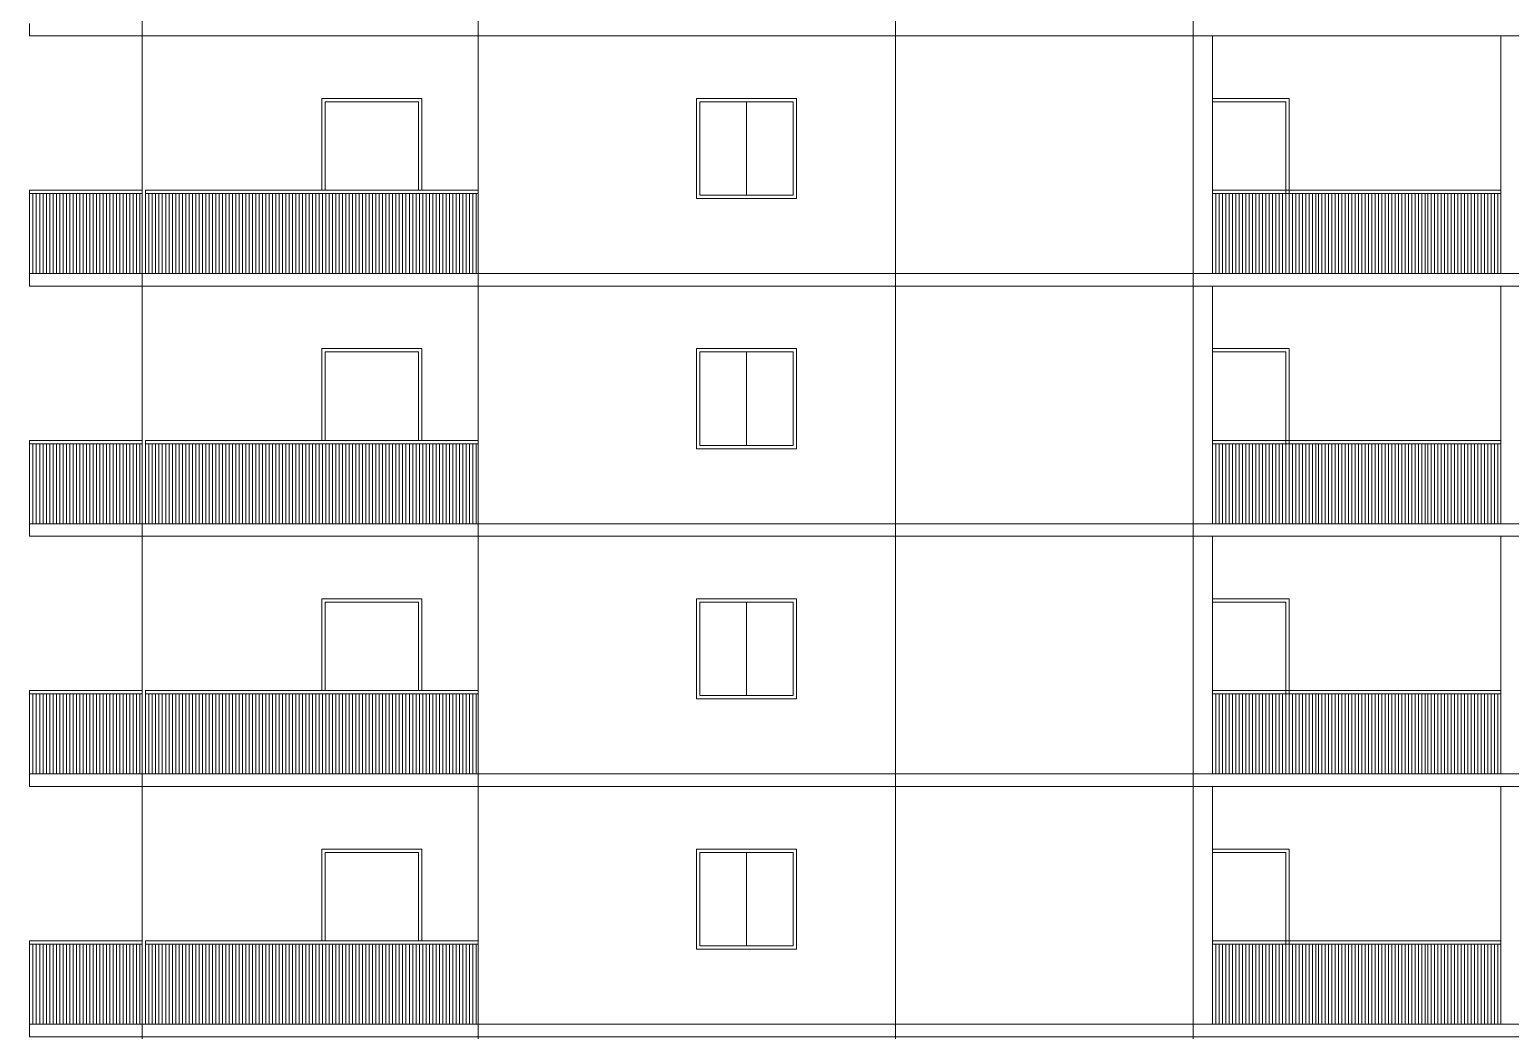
# Model space of a CAD drawing. Header units: inches. Extents: x 1090 to 1325, y 2 to 154.
# Drawn here: x 1099.85 to 1117.6, y 37.9 to 49.9 of the extents above; entities that cross this region are included whole.
import ezdxf

# ---------------------------------------------------------------- set-up
doc = ezdxf.new("R2010")
doc.units = ezdxf.units.IN
doc.header["$MEASUREMENT"] = 0
doc.layers.add('elev 1', color=252, linetype='Continuous', lineweight=9)

msp = doc.modelspace()

# ---------------------------------------------------------------- linework, layer by layer
at = {"layer": 'elev 1'}
for p, q in [((1101.203, 22.971), (1101.203, 62.971)), ((1105.228, 62.971), (1105.228, 22.821)), ((1110.228, 22.971), (1110.228, 62.971)), ((1113.798, 22.971), (1113.798, 62.971)), ((1113.798, 49.821), (1113.798, 46.971)), ((1114.028, 49.821), (1114.028, 46.971)), ((1117.483, 49.821), (1117.483, 46.971)), ((1108.443, 49.031), (1108.443, 47.911)), ((1099.853, 46.971), (1099.853, 47.971)), ((1099.853, 47.971), (1101.203, 47.971)), ((1099.853, 47.931), (1101.203, 47.931)), ((1099.893, 46.971), (1099.893, 47.931)), ((1099.933, 46.971), (1099.933, 47.931)), ((1099.973, 46.971), (1099.973, 47.931)), ((1100.013, 46.971), (1100.013, 47.931)), ((1100.053, 46.971), (1100.053, 47.931)), ((1100.093, 46.971), (1100.093, 47.931)), ((1100.133, 46.971), (1100.133, 47.931)), ((1100.173, 46.971), (1100.173, 47.931)), ((1100.213, 46.971), (1100.213, 47.931)), ((1100.253, 46.971), (1100.253, 47.931)), ((1100.293, 46.971), (1100.293, 47.931)), ((1100.333, 46.971), (1100.333, 47.931)), ((1100.373, 46.971), (1100.373, 47.931)), ((1100.413, 46.971), (1100.413, 47.931)), ((1100.453, 46.971), (1100.453, 47.931)), ((1100.493, 46.971), (1100.493, 47.931)), ((1100.533, 46.971), (1100.533, 47.931)), ((1100.573, 46.971), (1100.573, 47.931)), ((1100.613, 46.971), (1100.613, 47.931)), ((1100.653, 46.971), (1100.653, 47.931)), ((1100.693, 46.971), (1100.693, 47.931)), ((1100.733, 46.971), (1100.733, 47.931)), ((1100.773, 46.971), (1100.773, 47.931)), ((1100.813, 46.971), (1100.813, 47.931)), ((1100.853, 46.971), (1100.853, 47.931)), ((1100.893, 46.971), (1100.893, 47.931)), ((1100.933, 46.971), (1100.933, 47.931)), ((1100.973, 46.971), (1100.973, 47.931)), ((1101.013, 46.971), (1101.013, 47.931)), ((1101.053, 46.971), (1101.053, 47.931)), ((1101.093, 46.971), (1101.093, 47.931)), ((1101.133, 46.971), (1101.133, 47.931)), ((1101.173, 46.971), (1101.173, 47.931)), ((1101.243, 47.971), (1105.228, 47.971)), ((1101.243, 46.971), (1101.243, 47.971)), ((1101.243, 47.931), (1105.228, 47.931)), ((1101.283, 46.971), (1101.283, 47.931)), ((1101.323, 46.971), (1101.323, 47.931)), ((1101.363, 46.971), (1101.363, 47.931)), ((1101.403, 46.971), (1101.403, 47.931)), ((1101.443, 46.971), (1101.443, 47.931)), ((1101.483, 46.971), (1101.483, 47.931)), ((1101.523, 46.971), (1101.523, 47.931)), ((1101.563, 46.971), (1101.563, 47.931)), ((1101.603, 46.971), (1101.603, 47.931)), ((1101.643, 46.971), (1101.643, 47.931)), ((1101.683, 46.971), (1101.683, 47.931)), ((1101.723, 46.971), (1101.723, 47.931)), ((1101.763, 46.971), (1101.763, 47.931)), ((1101.803, 46.971), (1101.803, 47.931)), ((1101.843, 46.971), (1101.843, 47.931)), ((1101.883, 46.971), (1101.883, 47.931)), ((1101.923, 46.971), (1101.923, 47.931)), ((1101.963, 46.971), (1101.963, 47.931)), ((1102.003, 46.971), (1102.003, 47.931)), ((1102.043, 46.971), (1102.043, 47.931)), ((1102.083, 46.971), (1102.083, 47.931)), ((1102.123, 46.971), (1102.123, 47.931)), ((1102.163, 46.971), (1102.163, 47.931)), ((1102.203, 46.971), (1102.203, 47.931)), ((1102.243, 46.971), (1102.243, 47.931)), ((1102.283, 46.971), (1102.283, 47.931)), ((1102.323, 46.971), (1102.323, 47.931)), ((1102.363, 46.971), (1102.363, 47.931)), ((1102.403, 46.971), (1102.403, 47.931)), ((1102.443, 46.971), (1102.443, 47.931)), ((1102.483, 46.971), (1102.483, 47.931)), ((1102.523, 46.971), (1102.523, 47.931)), ((1102.563, 46.971), (1102.563, 47.931)), ((1102.603, 46.971), (1102.603, 47.931)), ((1102.643, 46.971), (1102.643, 47.931)), ((1102.683, 46.971), (1102.683, 47.931)), ((1102.723, 46.971), (1102.723, 47.931)), ((1102.763, 46.971), (1102.763, 47.931)), ((1102.803, 46.971), (1102.803, 47.931)), ((1102.843, 46.971), (1102.843, 47.931)), ((1102.883, 46.971), (1102.883, 47.931)), ((1102.923, 46.971), (1102.923, 47.931)), ((1102.963, 46.971), (1102.963, 47.931)), ((1103.003, 46.971), (1103.003, 47.931)), ((1103.043, 46.971), (1103.043, 47.931)), ((1103.083, 46.971), (1103.083, 47.931)), ((1103.123, 46.971), (1103.123, 47.931)), ((1103.163, 46.971), (1103.163, 47.931)), ((1103.203, 46.971), (1103.203, 47.931)), ((1103.243, 46.971), (1103.243, 47.931)), ((1103.283, 46.971), (1103.283, 47.931)), ((1103.323, 46.971), (1103.323, 47.931)), ((1103.363, 46.971), (1103.363, 47.931)), ((1103.403, 46.971), (1103.403, 47.931)), ((1103.443, 46.971), (1103.443, 47.931)), ((1103.483, 46.971), (1103.483, 47.931)), ((1103.523, 46.971), (1103.523, 47.931)), ((1103.563, 46.971), (1103.563, 47.931)), ((1103.603, 46.971), (1103.603, 47.931)), ((1103.643, 46.971), (1103.643, 47.931)), ((1103.683, 46.971), (1103.683, 47.931)), ((1103.723, 46.971), (1103.723, 47.931)), ((1103.763, 46.971), (1103.763, 47.931)), ((1103.803, 46.971), (1103.803, 47.931)), ((1103.843, 46.971), (1103.843, 47.931)), ((1103.883, 46.971), (1103.883, 47.931)), ((1103.923, 46.971), (1103.923, 47.931)), ((1103.963, 46.971), (1103.963, 47.931)), ((1104.003, 46.971), (1104.003, 47.931)), ((1104.043, 46.971), (1104.043, 47.931)), ((1104.083, 46.971), (1104.083, 47.931)), ((1104.123, 46.971), (1104.123, 47.931)), ((1104.163, 46.971), (1104.163, 47.931)), ((1104.203, 46.971), (1104.203, 47.931)), ((1104.243, 46.971), (1104.243, 47.931)), ((1104.283, 46.971), (1104.283, 47.931)), ((1104.323, 46.971), (1104.323, 47.931)), ((1104.363, 46.971), (1104.363, 47.931)), ((1104.403, 46.971), (1104.403, 47.931)), ((1104.443, 46.971), (1104.443, 47.931)), ((1104.483, 46.971), (1104.483, 47.931)), ((1104.523, 46.971), (1104.523, 47.931)), ((1104.563, 46.971), (1104.563, 47.931)), ((1104.603, 46.971), (1104.603, 47.931)), ((1104.643, 46.971), (1104.643, 47.931)), ((1104.683, 46.971), (1104.683, 47.931)), ((1104.723, 46.971), (1104.723, 47.931)), ((1104.763, 46.971), (1104.763, 47.931)), ((1104.803, 46.971), (1104.803, 47.931)), ((1104.843, 46.971), (1104.843, 47.931)), ((1104.883, 46.971), (1104.883, 47.931)), ((1104.923, 46.971), (1104.923, 47.931)), ((1104.963, 46.971), (1104.963, 47.931)), ((1105.003, 46.971), (1105.003, 47.931)), ((1105.043, 46.971), (1105.043, 47.931)), ((1105.083, 46.971), (1105.083, 47.931)), ((1105.123, 46.971), (1105.123, 47.931)), ((1105.163, 46.971), (1105.163, 47.931)), ((1105.203, 46.971), (1105.203, 47.931)), ((1114.028, 47.971), (1117.483, 47.971)), ((1114.028, 47.931), (1117.483, 47.931)), ((1114.028, 46.971), (1114.028, 47.931)), ((1114.068, 46.971), (1114.068, 47.931)), ((1114.108, 46.971), (1114.108, 47.931)), ((1114.148, 46.971), (1114.148, 47.931)), ((1114.188, 46.971), (1114.188, 47.931)), ((1114.228, 46.971), (1114.228, 47.931)), ((1114.268, 46.971), (1114.268, 47.931)), ((1114.308, 46.971), (1114.308, 47.931)), ((1114.348, 46.971), (1114.348, 47.931)), ((1114.388, 46.971), (1114.388, 47.931)), ((1114.428, 46.971), (1114.428, 47.931)), ((1114.468, 46.971), (1114.468, 47.931)), ((1114.508, 46.971), (1114.508, 47.931)), ((1114.548, 46.971), (1114.548, 47.931)), ((1114.588, 46.971), (1114.588, 47.931)), ((1114.628, 46.971), (1114.628, 47.931)), ((1114.668, 46.971), (1114.668, 47.931)), ((1114.708, 46.971), (1114.708, 47.931)), ((1114.748, 46.971), (1114.748, 47.931)), ((1114.788, 46.971), (1114.788, 47.931)), ((1114.828, 46.971), (1114.828, 47.931)), ((1114.868, 46.971), (1114.868, 47.931)), ((1114.908, 46.971), (1114.908, 47.931)), ((1114.948, 46.971), (1114.948, 47.931)), ((1114.988, 46.971), (1114.988, 47.931)), ((1115.028, 46.971), (1115.028, 47.931)), ((1115.068, 46.971), (1115.068, 47.931)), ((1115.108, 46.971), (1115.108, 47.931)), ((1115.148, 46.971), (1115.148, 47.931)), ((1115.188, 46.971), (1115.188, 47.931)), ((1115.228, 46.971), (1115.228, 47.931)), ((1115.268, 46.971), (1115.268, 47.931)), ((1115.298, 46.971), (1115.298, 47.931)), ((1115.338, 46.971), (1115.338, 47.931)), ((1115.378, 46.971), (1115.378, 47.931)), ((1115.418, 46.971), (1115.418, 47.931)), ((1115.458, 46.971), (1115.458, 47.931)), ((1115.498, 46.971), (1115.498, 47.931)), ((1115.538, 46.971), (1115.538, 47.931)), ((1115.578, 46.971), (1115.578, 47.931)), ((1115.618, 46.971), (1115.618, 47.931)), ((1115.658, 46.971), (1115.658, 47.931)), ((1115.698, 46.971), (1115.698, 47.931)), ((1115.738, 46.971), (1115.738, 47.931)), ((1115.778, 46.971), (1115.778, 47.931)), ((1115.818, 46.971), (1115.818, 47.931)), ((1115.858, 46.971), (1115.858, 47.931)), ((1115.898, 46.971), (1115.898, 47.931)), ((1115.938, 46.971), (1115.938, 47.931)), ((1115.978, 46.971), (1115.978, 47.931)), ((1116.018, 46.971), (1116.018, 47.931)), ((1116.058, 46.971), (1116.058, 47.931)), ((1116.098, 46.971), (1116.098, 47.931)), ((1116.138, 46.971), (1116.138, 47.931)), ((1116.178, 46.971), (1116.178, 47.931)), ((1116.218, 46.971), (1116.218, 47.931)), ((1116.258, 46.971), (1116.258, 47.931)), ((1116.298, 46.971), (1116.298, 47.931)), ((1116.338, 46.971), (1116.338, 47.931)), ((1116.378, 46.971), (1116.378, 47.931)), ((1116.418, 46.971), (1116.418, 47.931)), ((1116.458, 46.971), (1116.458, 47.931)), ((1116.498, 46.971), (1116.498, 47.931)), ((1116.538, 46.971), (1116.538, 47.931)), ((1116.578, 46.971), (1116.578, 47.931)), ((1116.608, 46.971), (1116.608, 47.931)), ((1116.648, 46.971), (1116.648, 47.931)), ((1116.688, 46.971), (1116.688, 47.931)), ((1116.728, 46.971), (1116.728, 47.931)), ((1116.768, 46.971), (1116.768, 47.931)), ((1116.808, 46.971), (1116.808, 47.931)), ((1116.848, 46.971), (1116.848, 47.931)), ((1116.888, 46.971), (1116.888, 47.931)), ((1116.928, 46.971), (1116.928, 47.931)), ((1116.968, 46.971), (1116.968, 47.931)), ((1117.008, 46.971), (1117.008, 47.931)), ((1117.048, 46.971), (1117.048, 47.931)), ((1117.088, 46.971), (1117.088, 47.931)), ((1117.128, 46.971), (1117.128, 47.931)), ((1117.168, 46.971), (1117.168, 47.931)), ((1117.208, 46.971), (1117.208, 47.931)), ((1117.248, 46.971), (1117.248, 47.931)), ((1117.288, 46.971), (1117.288, 47.931)), ((1117.328, 46.971), (1117.328, 47.931)), ((1117.368, 46.971), (1117.368, 47.931)), ((1117.408, 46.971), (1117.408, 47.931)), ((1117.448, 46.971), (1117.448, 47.931)), ((1099.853, 46.971), (1133.238, 46.971)), ((1113.798, 46.821), (1113.798, 43.971)), ((1114.028, 46.821), (1114.028, 43.971)), ((1117.483, 46.821), (1117.483, 43.971)), ((1108.443, 46.031), (1108.443, 44.911)), ((1099.853, 43.971), (1099.853, 44.971)), ((1099.853, 44.971), (1101.203, 44.971)), ((1099.853, 44.931), (1101.203, 44.931)), ((1099.893, 43.971), (1099.893, 44.931)), ((1099.933, 43.971), (1099.933, 44.931)), ((1099.973, 43.971), (1099.973, 44.931)), ((1100.013, 43.971), (1100.013, 44.931)), ((1100.053, 43.971), (1100.053, 44.931)), ((1100.093, 43.971), (1100.093, 44.931)), ((1100.133, 43.971), (1100.133, 44.931)), ((1100.173, 43.971), (1100.173, 44.931)), ((1100.213, 43.971), (1100.213, 44.931)), ((1100.253, 43.971), (1100.253, 44.931)), ((1100.293, 43.971), (1100.293, 44.931)), ((1100.333, 43.971), (1100.333, 44.931)), ((1100.373, 43.971), (1100.373, 44.931)), ((1100.413, 43.971), (1100.413, 44.931)), ((1100.453, 43.971), (1100.453, 44.931)), ((1100.493, 43.971), (1100.493, 44.931)), ((1100.533, 43.971), (1100.533, 44.931)), ((1100.573, 43.971), (1100.573, 44.931)), ((1100.613, 43.971), (1100.613, 44.931)), ((1100.653, 43.971), (1100.653, 44.931)), ((1100.693, 43.971), (1100.693, 44.931)), ((1100.733, 43.971), (1100.733, 44.931)), ((1100.773, 43.971), (1100.773, 44.931)), ((1100.813, 43.971), (1100.813, 44.931)), ((1100.853, 43.971), (1100.853, 44.931)), ((1100.893, 43.971), (1100.893, 44.931)), ((1100.933, 43.971), (1100.933, 44.931)), ((1100.973, 43.971), (1100.973, 44.931)), ((1101.013, 43.971), (1101.013, 44.931)), ((1101.053, 43.971), (1101.053, 44.931)), ((1101.093, 43.971), (1101.093, 44.931)), ((1101.133, 43.971), (1101.133, 44.931)), ((1101.173, 43.971), (1101.173, 44.931)), ((1101.243, 44.971), (1105.228, 44.971)), ((1101.243, 43.971), (1101.243, 44.971)), ((1101.243, 44.931), (1105.228, 44.931)), ((1101.283, 43.971), (1101.283, 44.931)), ((1101.323, 43.971), (1101.323, 44.931)), ((1101.363, 43.971), (1101.363, 44.931)), ((1101.403, 43.971), (1101.403, 44.931)), ((1101.443, 43.971), (1101.443, 44.931)), ((1101.483, 43.971), (1101.483, 44.931)), ((1101.523, 43.971), (1101.523, 44.931)), ((1101.563, 43.971), (1101.563, 44.931)), ((1101.603, 43.971), (1101.603, 44.931)), ((1101.643, 43.971), (1101.643, 44.931)), ((1101.683, 43.971), (1101.683, 44.931)), ((1101.723, 43.971), (1101.723, 44.931)), ((1101.763, 43.971), (1101.763, 44.931)), ((1101.803, 43.971), (1101.803, 44.931)), ((1101.843, 43.971), (1101.843, 44.931)), ((1101.883, 43.971), (1101.883, 44.931)), ((1101.923, 43.971), (1101.923, 44.931)), ((1101.963, 43.971), (1101.963, 44.931)), ((1102.003, 43.971), (1102.003, 44.931)), ((1102.043, 43.971), (1102.043, 44.931)), ((1102.083, 43.971), (1102.083, 44.931)), ((1102.123, 43.971), (1102.123, 44.931)), ((1102.163, 43.971), (1102.163, 44.931)), ((1102.203, 43.971), (1102.203, 44.931)), ((1102.243, 43.971), (1102.243, 44.931)), ((1102.283, 43.971), (1102.283, 44.931)), ((1102.323, 43.971), (1102.323, 44.931)), ((1102.363, 43.971), (1102.363, 44.931)), ((1102.403, 43.971), (1102.403, 44.931)), ((1102.443, 43.971), (1102.443, 44.931)), ((1102.483, 43.971), (1102.483, 44.931)), ((1102.523, 43.971), (1102.523, 44.931)), ((1102.563, 43.971), (1102.563, 44.931)), ((1102.603, 43.971), (1102.603, 44.931)), ((1102.643, 43.971), (1102.643, 44.931)), ((1102.683, 43.971), (1102.683, 44.931)), ((1102.723, 43.971), (1102.723, 44.931)), ((1102.763, 43.971), (1102.763, 44.931)), ((1102.803, 43.971), (1102.803, 44.931)), ((1102.843, 43.971), (1102.843, 44.931)), ((1102.883, 43.971), (1102.883, 44.931)), ((1102.923, 43.971), (1102.923, 44.931)), ((1102.963, 43.971), (1102.963, 44.931)), ((1103.003, 43.971), (1103.003, 44.931)), ((1103.043, 43.971), (1103.043, 44.931)), ((1103.083, 43.971), (1103.083, 44.931)), ((1103.123, 43.971), (1103.123, 44.931)), ((1103.163, 43.971), (1103.163, 44.931)), ((1103.203, 43.971), (1103.203, 44.931)), ((1103.243, 43.971), (1103.243, 44.931)), ((1103.283, 43.971), (1103.283, 44.931)), ((1103.323, 43.971), (1103.323, 44.931)), ((1103.363, 43.971), (1103.363, 44.931)), ((1103.403, 43.971), (1103.403, 44.931)), ((1103.443, 43.971), (1103.443, 44.931)), ((1103.483, 43.971), (1103.483, 44.931)), ((1103.523, 43.971), (1103.523, 44.931)), ((1103.563, 43.971), (1103.563, 44.931)), ((1103.603, 43.971), (1103.603, 44.931)), ((1103.643, 43.971), (1103.643, 44.931)), ((1103.683, 43.971), (1103.683, 44.931)), ((1103.723, 43.971), (1103.723, 44.931)), ((1103.763, 43.971), (1103.763, 44.931)), ((1103.803, 43.971), (1103.803, 44.931)), ((1103.843, 43.971), (1103.843, 44.931)), ((1103.883, 43.971), (1103.883, 44.931)), ((1103.923, 43.971), (1103.923, 44.931)), ((1103.963, 43.971), (1103.963, 44.931)), ((1104.003, 43.971), (1104.003, 44.931)), ((1104.043, 43.971), (1104.043, 44.931)), ((1104.083, 43.971), (1104.083, 44.931)), ((1104.123, 43.971), (1104.123, 44.931)), ((1104.163, 43.971), (1104.163, 44.931)), ((1104.203, 43.971), (1104.203, 44.931)), ((1104.243, 43.971), (1104.243, 44.931)), ((1104.283, 43.971), (1104.283, 44.931)), ((1104.323, 43.971), (1104.323, 44.931)), ((1104.363, 43.971), (1104.363, 44.931)), ((1104.403, 43.971), (1104.403, 44.931)), ((1104.443, 43.971), (1104.443, 44.931)), ((1104.483, 43.971), (1104.483, 44.931)), ((1104.523, 43.971), (1104.523, 44.931)), ((1104.563, 43.971), (1104.563, 44.931)), ((1104.603, 43.971), (1104.603, 44.931)), ((1104.643, 43.971), (1104.643, 44.931)), ((1104.683, 43.971), (1104.683, 44.931)), ((1104.723, 43.971), (1104.723, 44.931)), ((1104.763, 43.971), (1104.763, 44.931)), ((1104.803, 43.971), (1104.803, 44.931)), ((1104.843, 43.971), (1104.843, 44.931)), ((1104.883, 43.971), (1104.883, 44.931)), ((1104.923, 43.971), (1104.923, 44.931)), ((1104.963, 43.971), (1104.963, 44.931)), ((1105.003, 43.971), (1105.003, 44.931)), ((1105.043, 43.971), (1105.043, 44.931)), ((1105.083, 43.971), (1105.083, 44.931)), ((1105.123, 43.971), (1105.123, 44.931)), ((1105.163, 43.971), (1105.163, 44.931)), ((1105.203, 43.971), (1105.203, 44.931)), ((1114.028, 44.971), (1117.483, 44.971)), ((1114.028, 44.931), (1117.483, 44.931)), ((1114.028, 43.971), (1114.028, 44.931)), ((1114.068, 43.971), (1114.068, 44.931)), ((1114.108, 43.971), (1114.108, 44.931)), ((1114.148, 43.971), (1114.148, 44.931)), ((1114.188, 43.971), (1114.188, 44.931)), ((1114.228, 43.971), (1114.228, 44.931)), ((1114.268, 43.971), (1114.268, 44.931)), ((1114.308, 43.971), (1114.308, 44.931)), ((1114.348, 43.971), (1114.348, 44.931)), ((1114.388, 43.971), (1114.388, 44.931)), ((1114.428, 43.971), (1114.428, 44.931)), ((1114.468, 43.971), (1114.468, 44.931)), ((1114.508, 43.971), (1114.508, 44.931)), ((1114.548, 43.971), (1114.548, 44.931)), ((1114.588, 43.971), (1114.588, 44.931)), ((1114.628, 43.971), (1114.628, 44.931)), ((1114.668, 43.971), (1114.668, 44.931)), ((1114.708, 43.971), (1114.708, 44.931)), ((1114.748, 43.971), (1114.748, 44.931)), ((1114.788, 43.971), (1114.788, 44.931)), ((1114.828, 43.971), (1114.828, 44.931)), ((1114.868, 43.971), (1114.868, 44.931)), ((1114.908, 43.971), (1114.908, 44.931)), ((1114.948, 43.971), (1114.948, 44.931)), ((1114.988, 43.971), (1114.988, 44.931)), ((1115.028, 43.971), (1115.028, 44.931)), ((1115.068, 43.971), (1115.068, 44.931)), ((1115.108, 43.971), (1115.108, 44.931)), ((1115.148, 43.971), (1115.148, 44.931)), ((1115.188, 43.971), (1115.188, 44.931)), ((1115.228, 43.971), (1115.228, 44.931)), ((1115.268, 43.971), (1115.268, 44.931)), ((1115.298, 43.971), (1115.298, 44.931)), ((1115.338, 43.971), (1115.338, 44.931)), ((1115.378, 43.971), (1115.378, 44.931)), ((1115.418, 43.971), (1115.418, 44.931)), ((1115.458, 43.971), (1115.458, 44.931)), ((1115.498, 43.971), (1115.498, 44.931)), ((1115.538, 43.971), (1115.538, 44.931)), ((1115.578, 43.971), (1115.578, 44.931)), ((1115.618, 43.971), (1115.618, 44.931)), ((1115.658, 43.971), (1115.658, 44.931)), ((1115.698, 43.971), (1115.698, 44.931)), ((1115.738, 43.971), (1115.738, 44.931)), ((1115.778, 43.971), (1115.778, 44.931)), ((1115.818, 43.971), (1115.818, 44.931)), ((1115.858, 43.971), (1115.858, 44.931)), ((1115.898, 43.971), (1115.898, 44.931)), ((1115.938, 43.971), (1115.938, 44.931)), ((1115.978, 43.971), (1115.978, 44.931)), ((1116.018, 43.971), (1116.018, 44.931)), ((1116.058, 43.971), (1116.058, 44.931)), ((1116.098, 43.971), (1116.098, 44.931)), ((1116.138, 43.971), (1116.138, 44.931)), ((1116.178, 43.971), (1116.178, 44.931)), ((1116.218, 43.971), (1116.218, 44.931)), ((1116.258, 43.971), (1116.258, 44.931)), ((1116.298, 43.971), (1116.298, 44.931)), ((1116.338, 43.971), (1116.338, 44.931)), ((1116.378, 43.971), (1116.378, 44.931)), ((1116.418, 43.971), (1116.418, 44.931)), ((1116.458, 43.971), (1116.458, 44.931)), ((1116.498, 43.971), (1116.498, 44.931)), ((1116.538, 43.971), (1116.538, 44.931)), ((1116.578, 43.971), (1116.578, 44.931)), ((1116.608, 43.971), (1116.608, 44.931)), ((1116.648, 43.971), (1116.648, 44.931)), ((1116.688, 43.971), (1116.688, 44.931)), ((1116.728, 43.971), (1116.728, 44.931)), ((1116.768, 43.971), (1116.768, 44.931)), ((1116.808, 43.971), (1116.808, 44.931)), ((1116.848, 43.971), (1116.848, 44.931)), ((1116.888, 43.971), (1116.888, 44.931)), ((1116.928, 43.971), (1116.928, 44.931)), ((1116.968, 43.971), (1116.968, 44.931)), ((1117.008, 43.971), (1117.008, 44.931)), ((1117.048, 43.971), (1117.048, 44.931)), ((1117.088, 43.971), (1117.088, 44.931)), ((1117.128, 43.971), (1117.128, 44.931)), ((1117.168, 43.971), (1117.168, 44.931)), ((1117.208, 43.971), (1117.208, 44.931)), ((1117.248, 43.971), (1117.248, 44.931)), ((1117.288, 43.971), (1117.288, 44.931)), ((1117.328, 43.971), (1117.328, 44.931)), ((1117.368, 43.971), (1117.368, 44.931)), ((1117.408, 43.971), (1117.408, 44.931)), ((1117.448, 43.971), (1117.448, 44.931)), ((1099.853, 43.971), (1133.238, 43.971)), ((1113.798, 43.821), (1113.798, 40.971)), ((1114.028, 43.821), (1114.028, 40.971)), ((1117.483, 43.821), (1117.483, 40.971)), ((1108.443, 43.031), (1108.443, 41.911)), ((1099.853, 40.971), (1099.853, 41.971)), ((1099.853, 41.971), (1101.203, 41.971)), ((1099.853, 41.931), (1101.203, 41.931)), ((1099.893, 40.971), (1099.893, 41.931)), ((1099.933, 40.971), (1099.933, 41.931)), ((1099.973, 40.971), (1099.973, 41.931)), ((1100.013, 40.971), (1100.013, 41.931)), ((1100.053, 40.971), (1100.053, 41.931)), ((1100.093, 40.971), (1100.093, 41.931)), ((1100.133, 40.971), (1100.133, 41.931)), ((1100.173, 40.971), (1100.173, 41.931)), ((1100.213, 40.971), (1100.213, 41.931)), ((1100.253, 40.971), (1100.253, 41.931)), ((1100.293, 40.971), (1100.293, 41.931)), ((1100.333, 40.971), (1100.333, 41.931)), ((1100.373, 40.971), (1100.373, 41.931)), ((1100.413, 40.971), (1100.413, 41.931)), ((1100.453, 40.971), (1100.453, 41.931)), ((1100.493, 40.971), (1100.493, 41.931)), ((1100.533, 40.971), (1100.533, 41.931)), ((1100.573, 40.971), (1100.573, 41.931)), ((1100.613, 40.971), (1100.613, 41.931)), ((1100.653, 40.971), (1100.653, 41.931)), ((1100.693, 40.971), (1100.693, 41.931)), ((1100.733, 40.971), (1100.733, 41.931)), ((1100.773, 40.971), (1100.773, 41.931)), ((1100.813, 40.971), (1100.813, 41.931)), ((1100.853, 40.971), (1100.853, 41.931)), ((1100.893, 40.971), (1100.893, 41.931)), ((1100.933, 40.971), (1100.933, 41.931)), ((1100.973, 40.971), (1100.973, 41.931)), ((1101.013, 40.971), (1101.013, 41.931)), ((1101.053, 40.971), (1101.053, 41.931)), ((1101.093, 40.971), (1101.093, 41.931)), ((1101.133, 40.971), (1101.133, 41.931)), ((1101.173, 40.971), (1101.173, 41.931)), ((1101.243, 41.971), (1105.228, 41.971)), ((1101.243, 40.971), (1101.243, 41.971)), ((1101.243, 41.931), (1105.228, 41.931)), ((1101.283, 40.971), (1101.283, 41.931)), ((1101.323, 40.971), (1101.323, 41.931)), ((1101.363, 40.971), (1101.363, 41.931)), ((1101.403, 40.971), (1101.403, 41.931)), ((1101.443, 40.971), (1101.443, 41.931)), ((1101.483, 40.971), (1101.483, 41.931)), ((1101.523, 40.971), (1101.523, 41.931)), ((1101.563, 40.971), (1101.563, 41.931)), ((1101.603, 40.971), (1101.603, 41.931)), ((1101.643, 40.971), (1101.643, 41.931)), ((1101.683, 40.971), (1101.683, 41.931)), ((1101.723, 40.971), (1101.723, 41.931)), ((1101.763, 40.971), (1101.763, 41.931)), ((1101.803, 40.971), (1101.803, 41.931)), ((1101.843, 40.971), (1101.843, 41.931)), ((1101.883, 40.971), (1101.883, 41.931)), ((1101.923, 40.971), (1101.923, 41.931)), ((1101.963, 40.971), (1101.963, 41.931)), ((1102.003, 40.971), (1102.003, 41.931)), ((1102.043, 40.971), (1102.043, 41.931)), ((1102.083, 40.971), (1102.083, 41.931)), ((1102.123, 40.971), (1102.123, 41.931)), ((1102.163, 40.971), (1102.163, 41.931)), ((1102.203, 40.971), (1102.203, 41.931)), ((1102.243, 40.971), (1102.243, 41.931)), ((1102.283, 40.971), (1102.283, 41.931)), ((1102.323, 40.971), (1102.323, 41.931)), ((1102.363, 40.971), (1102.363, 41.931)), ((1102.403, 40.971), (1102.403, 41.931)), ((1102.443, 40.971), (1102.443, 41.931)), ((1102.483, 40.971), (1102.483, 41.931)), ((1102.523, 40.971), (1102.523, 41.931)), ((1102.563, 40.971), (1102.563, 41.931)), ((1102.603, 40.971), (1102.603, 41.931)), ((1102.643, 40.971), (1102.643, 41.931)), ((1102.683, 40.971), (1102.683, 41.931)), ((1102.723, 40.971), (1102.723, 41.931)), ((1102.763, 40.971), (1102.763, 41.931)), ((1102.803, 40.971), (1102.803, 41.931)), ((1102.843, 40.971), (1102.843, 41.931)), ((1102.883, 40.971), (1102.883, 41.931)), ((1102.923, 40.971), (1102.923, 41.931)), ((1102.963, 40.971), (1102.963, 41.931)), ((1103.003, 40.971), (1103.003, 41.931)), ((1103.043, 40.971), (1103.043, 41.931)), ((1103.083, 40.971), (1103.083, 41.931)), ((1103.123, 40.971), (1103.123, 41.931)), ((1103.163, 40.971), (1103.163, 41.931)), ((1103.203, 40.971), (1103.203, 41.931)), ((1103.243, 40.971), (1103.243, 41.931)), ((1103.283, 40.971), (1103.283, 41.931)), ((1103.323, 40.971), (1103.323, 41.931)), ((1103.363, 40.971), (1103.363, 41.931)), ((1103.403, 40.971), (1103.403, 41.931)), ((1103.443, 40.971), (1103.443, 41.931)), ((1103.483, 40.971), (1103.483, 41.931)), ((1103.523, 40.971), (1103.523, 41.931)), ((1103.563, 40.971), (1103.563, 41.931)), ((1103.603, 40.971), (1103.603, 41.931)), ((1103.643, 40.971), (1103.643, 41.931)), ((1103.683, 40.971), (1103.683, 41.931)), ((1103.723, 40.971), (1103.723, 41.931)), ((1103.763, 40.971), (1103.763, 41.931)), ((1103.803, 40.971), (1103.803, 41.931)), ((1103.843, 40.971), (1103.843, 41.931)), ((1103.883, 40.971), (1103.883, 41.931)), ((1103.923, 40.971), (1103.923, 41.931)), ((1103.963, 40.971), (1103.963, 41.931)), ((1104.003, 40.971), (1104.003, 41.931)), ((1104.043, 40.971), (1104.043, 41.931)), ((1104.083, 40.971), (1104.083, 41.931)), ((1104.123, 40.971), (1104.123, 41.931)), ((1104.163, 40.971), (1104.163, 41.931)), ((1104.203, 40.971), (1104.203, 41.931)), ((1104.243, 40.971), (1104.243, 41.931)), ((1104.283, 40.971), (1104.283, 41.931)), ((1104.323, 40.971), (1104.323, 41.931)), ((1104.363, 40.971), (1104.363, 41.931)), ((1104.403, 40.971), (1104.403, 41.931)), ((1104.443, 40.971), (1104.443, 41.931)), ((1104.483, 40.971), (1104.483, 41.931)), ((1104.523, 40.971), (1104.523, 41.931)), ((1104.563, 40.971), (1104.563, 41.931)), ((1104.603, 40.971), (1104.603, 41.931)), ((1104.643, 40.971), (1104.643, 41.931)), ((1104.683, 40.971), (1104.683, 41.931)), ((1104.723, 40.971), (1104.723, 41.931)), ((1104.763, 40.971), (1104.763, 41.931)), ((1104.803, 40.971), (1104.803, 41.931)), ((1104.843, 40.971), (1104.843, 41.931)), ((1104.883, 40.971), (1104.883, 41.931)), ((1104.923, 40.971), (1104.923, 41.931)), ((1104.963, 40.971), (1104.963, 41.931)), ((1105.003, 40.971), (1105.003, 41.931)), ((1105.043, 40.971), (1105.043, 41.931)), ((1105.083, 40.971), (1105.083, 41.931)), ((1105.123, 40.971), (1105.123, 41.931)), ((1105.163, 40.971), (1105.163, 41.931)), ((1105.203, 40.971), (1105.203, 41.931)), ((1114.028, 41.971), (1117.483, 41.971)), ((1114.028, 41.931), (1117.483, 41.931)), ((1114.028, 40.971), (1114.028, 41.931)), ((1114.068, 40.971), (1114.068, 41.931)), ((1114.108, 40.971), (1114.108, 41.931)), ((1114.148, 40.971), (1114.148, 41.931)), ((1114.188, 40.971), (1114.188, 41.931)), ((1114.228, 40.971), (1114.228, 41.931)), ((1114.268, 40.971), (1114.268, 41.931)), ((1114.308, 40.971), (1114.308, 41.931)), ((1114.348, 40.971), (1114.348, 41.931)), ((1114.388, 40.971), (1114.388, 41.931)), ((1114.428, 40.971), (1114.428, 41.931)), ((1114.468, 40.971), (1114.468, 41.931)), ((1114.508, 40.971), (1114.508, 41.931)), ((1114.548, 40.971), (1114.548, 41.931)), ((1114.588, 40.971), (1114.588, 41.931)), ((1114.628, 40.971), (1114.628, 41.931)), ((1114.668, 40.971), (1114.668, 41.931)), ((1114.708, 40.971), (1114.708, 41.931)), ((1114.748, 40.971), (1114.748, 41.931)), ((1114.788, 40.971), (1114.788, 41.931)), ((1114.828, 40.971), (1114.828, 41.931)), ((1114.868, 40.971), (1114.868, 41.931)), ((1114.908, 40.971), (1114.908, 41.931)), ((1114.948, 40.971), (1114.948, 41.931)), ((1114.988, 40.971), (1114.988, 41.931)), ((1115.028, 40.971), (1115.028, 41.931)), ((1115.068, 40.971), (1115.068, 41.931)), ((1115.108, 40.971), (1115.108, 41.931)), ((1115.148, 40.971), (1115.148, 41.931)), ((1115.188, 40.971), (1115.188, 41.931)), ((1115.228, 40.971), (1115.228, 41.931)), ((1115.268, 40.971), (1115.268, 41.931)), ((1115.298, 40.971), (1115.298, 41.931)), ((1115.338, 40.971), (1115.338, 41.931)), ((1115.378, 40.971), (1115.378, 41.931)), ((1115.418, 40.971), (1115.418, 41.931)), ((1115.458, 40.971), (1115.458, 41.931)), ((1115.498, 40.971), (1115.498, 41.931)), ((1115.538, 40.971), (1115.538, 41.931)), ((1115.578, 40.971), (1115.578, 41.931)), ((1115.618, 40.971), (1115.618, 41.931)), ((1115.658, 40.971), (1115.658, 41.931)), ((1115.698, 40.971), (1115.698, 41.931)), ((1115.738, 40.971), (1115.738, 41.931)), ((1115.778, 40.971), (1115.778, 41.931)), ((1115.818, 40.971), (1115.818, 41.931)), ((1115.858, 40.971), (1115.858, 41.931)), ((1115.898, 40.971), (1115.898, 41.931)), ((1115.938, 40.971), (1115.938, 41.931)), ((1115.978, 40.971), (1115.978, 41.931)), ((1116.018, 40.971), (1116.018, 41.931)), ((1116.058, 40.971), (1116.058, 41.931)), ((1116.098, 40.971), (1116.098, 41.931)), ((1116.138, 40.971), (1116.138, 41.931)), ((1116.178, 40.971), (1116.178, 41.931)), ((1116.218, 40.971), (1116.218, 41.931)), ((1116.258, 40.971), (1116.258, 41.931)), ((1116.298, 40.971), (1116.298, 41.931)), ((1116.338, 40.971), (1116.338, 41.931)), ((1116.378, 40.971), (1116.378, 41.931)), ((1116.418, 40.971), (1116.418, 41.931)), ((1116.458, 40.971), (1116.458, 41.931)), ((1116.498, 40.971), (1116.498, 41.931)), ((1116.538, 40.971), (1116.538, 41.931)), ((1116.578, 40.971), (1116.578, 41.931)), ((1116.608, 40.971), (1116.608, 41.931)), ((1116.648, 40.971), (1116.648, 41.931)), ((1116.688, 40.971), (1116.688, 41.931)), ((1116.728, 40.971), (1116.728, 41.931)), ((1116.768, 40.971), (1116.768, 41.931)), ((1116.808, 40.971), (1116.808, 41.931)), ((1116.848, 40.971), (1116.848, 41.931)), ((1116.888, 40.971), (1116.888, 41.931)), ((1116.928, 40.971), (1116.928, 41.931)), ((1116.968, 40.971), (1116.968, 41.931)), ((1117.008, 40.971), (1117.008, 41.931)), ((1117.048, 40.971), (1117.048, 41.931)), ((1117.088, 40.971), (1117.088, 41.931)), ((1117.128, 40.971), (1117.128, 41.931)), ((1117.168, 40.971), (1117.168, 41.931)), ((1117.208, 40.971), (1117.208, 41.931)), ((1117.248, 40.971), (1117.248, 41.931)), ((1117.288, 40.971), (1117.288, 41.931)), ((1117.328, 40.971), (1117.328, 41.931)), ((1117.368, 40.971), (1117.368, 41.931)), ((1117.408, 40.971), (1117.408, 41.931)), ((1117.448, 40.971), (1117.448, 41.931)), ((1099.853, 40.971), (1133.238, 40.971)), ((1113.798, 40.821), (1113.798, 37.971)), ((1114.028, 40.821), (1114.028, 37.971)), ((1117.483, 40.821), (1117.483, 37.971)), ((1108.443, 40.031), (1108.443, 38.911)), ((1099.853, 37.971), (1099.853, 38.971)), ((1099.853, 38.971), (1101.203, 38.971)), ((1099.853, 38.931), (1101.203, 38.931)), ((1099.893, 37.971), (1099.893, 38.931)), ((1099.933, 37.971), (1099.933, 38.931)), ((1099.973, 37.971), (1099.973, 38.931)), ((1100.013, 37.971), (1100.013, 38.931)), ((1100.053, 37.971), (1100.053, 38.931)), ((1100.093, 37.971), (1100.093, 38.931)), ((1100.133, 37.971), (1100.133, 38.931)), ((1100.173, 37.971), (1100.173, 38.931)), ((1100.213, 37.971), (1100.213, 38.931)), ((1100.253, 37.971), (1100.253, 38.931)), ((1100.293, 37.971), (1100.293, 38.931)), ((1100.333, 37.971), (1100.333, 38.931)), ((1100.373, 37.971), (1100.373, 38.931)), ((1100.413, 37.971), (1100.413, 38.931)), ((1100.453, 37.971), (1100.453, 38.931)), ((1100.493, 37.971), (1100.493, 38.931)), ((1100.533, 37.971), (1100.533, 38.931)), ((1100.573, 37.971), (1100.573, 38.931)), ((1100.613, 37.971), (1100.613, 38.931)), ((1100.653, 37.971), (1100.653, 38.931)), ((1100.693, 37.971), (1100.693, 38.931)), ((1100.733, 37.971), (1100.733, 38.931)), ((1100.773, 37.971), (1100.773, 38.931)), ((1100.813, 37.971), (1100.813, 38.931)), ((1100.853, 37.971), (1100.853, 38.931)), ((1100.893, 37.971), (1100.893, 38.931)), ((1100.933, 37.971), (1100.933, 38.931)), ((1100.973, 37.971), (1100.973, 38.931)), ((1101.013, 37.971), (1101.013, 38.931)), ((1101.053, 37.971), (1101.053, 38.931)), ((1101.093, 37.971), (1101.093, 38.931)), ((1101.133, 37.971), (1101.133, 38.931)), ((1101.173, 37.971), (1101.173, 38.931)), ((1101.243, 38.971), (1105.228, 38.971)), ((1101.243, 37.971), (1101.243, 38.971)), ((1101.243, 38.931), (1105.228, 38.931)), ((1101.283, 37.971), (1101.283, 38.931)), ((1101.323, 37.971), (1101.323, 38.931)), ((1101.363, 37.971), (1101.363, 38.931)), ((1101.403, 37.971), (1101.403, 38.931)), ((1101.443, 37.971), (1101.443, 38.931)), ((1101.483, 37.971), (1101.483, 38.931)), ((1101.523, 37.971), (1101.523, 38.931)), ((1101.563, 37.971), (1101.563, 38.931)), ((1101.603, 37.971), (1101.603, 38.931)), ((1101.643, 37.971), (1101.643, 38.931)), ((1101.683, 37.971), (1101.683, 38.931)), ((1101.723, 37.971), (1101.723, 38.931)), ((1101.763, 37.971), (1101.763, 38.931)), ((1101.803, 37.971), (1101.803, 38.931)), ((1101.843, 37.971), (1101.843, 38.931)), ((1101.883, 37.971), (1101.883, 38.931)), ((1101.923, 37.971), (1101.923, 38.931)), ((1101.963, 37.971), (1101.963, 38.931)), ((1102.003, 37.971), (1102.003, 38.931)), ((1102.043, 37.971), (1102.043, 38.931)), ((1102.083, 37.971), (1102.083, 38.931)), ((1102.123, 37.971), (1102.123, 38.931)), ((1102.163, 37.971), (1102.163, 38.931)), ((1102.203, 37.971), (1102.203, 38.931)), ((1102.243, 37.971), (1102.243, 38.931)), ((1102.283, 37.971), (1102.283, 38.931)), ((1102.323, 37.971), (1102.323, 38.931)), ((1102.363, 37.971), (1102.363, 38.931)), ((1102.403, 37.971), (1102.403, 38.931)), ((1102.443, 37.971), (1102.443, 38.931)), ((1102.483, 37.971), (1102.483, 38.931)), ((1102.523, 37.971), (1102.523, 38.931)), ((1102.563, 37.971), (1102.563, 38.931)), ((1102.603, 37.971), (1102.603, 38.931)), ((1102.643, 37.971), (1102.643, 38.931)), ((1102.683, 37.971), (1102.683, 38.931)), ((1102.723, 37.971), (1102.723, 38.931)), ((1102.763, 37.971), (1102.763, 38.931)), ((1102.803, 37.971), (1102.803, 38.931)), ((1102.843, 37.971), (1102.843, 38.931)), ((1102.883, 37.971), (1102.883, 38.931)), ((1102.923, 37.971), (1102.923, 38.931)), ((1102.963, 37.971), (1102.963, 38.931)), ((1103.003, 37.971), (1103.003, 38.931)), ((1103.043, 37.971), (1103.043, 38.931)), ((1103.083, 37.971), (1103.083, 38.931)), ((1103.123, 37.971), (1103.123, 38.931)), ((1103.163, 37.971), (1103.163, 38.931)), ((1103.203, 37.971), (1103.203, 38.931)), ((1103.243, 37.971), (1103.243, 38.931)), ((1103.283, 37.971), (1103.283, 38.931)), ((1103.323, 37.971), (1103.323, 38.931)), ((1103.363, 37.971), (1103.363, 38.931)), ((1103.403, 37.971), (1103.403, 38.931)), ((1103.443, 37.971), (1103.443, 38.931)), ((1103.483, 37.971), (1103.483, 38.931)), ((1103.523, 37.971), (1103.523, 38.931)), ((1103.563, 37.971), (1103.563, 38.931)), ((1103.603, 37.971), (1103.603, 38.931)), ((1103.643, 37.971), (1103.643, 38.931)), ((1103.683, 37.971), (1103.683, 38.931)), ((1103.723, 37.971), (1103.723, 38.931)), ((1103.763, 37.971), (1103.763, 38.931)), ((1103.803, 37.971), (1103.803, 38.931)), ((1103.843, 37.971), (1103.843, 38.931)), ((1103.883, 37.971), (1103.883, 38.931)), ((1103.923, 37.971), (1103.923, 38.931)), ((1103.963, 37.971), (1103.963, 38.931)), ((1104.003, 37.971), (1104.003, 38.931)), ((1104.043, 37.971), (1104.043, 38.931)), ((1104.083, 37.971), (1104.083, 38.931)), ((1104.123, 37.971), (1104.123, 38.931)), ((1104.163, 37.971), (1104.163, 38.931)), ((1104.203, 37.971), (1104.203, 38.931)), ((1104.243, 37.971), (1104.243, 38.931)), ((1104.283, 37.971), (1104.283, 38.931)), ((1104.323, 37.971), (1104.323, 38.931)), ((1104.363, 37.971), (1104.363, 38.931)), ((1104.403, 37.971), (1104.403, 38.931)), ((1104.443, 37.971), (1104.443, 38.931)), ((1104.483, 37.971), (1104.483, 38.931)), ((1104.523, 37.971), (1104.523, 38.931)), ((1104.563, 37.971), (1104.563, 38.931)), ((1104.603, 37.971), (1104.603, 38.931)), ((1104.643, 37.971), (1104.643, 38.931)), ((1104.683, 37.971), (1104.683, 38.931)), ((1104.723, 37.971), (1104.723, 38.931)), ((1104.763, 37.971), (1104.763, 38.931)), ((1104.803, 37.971), (1104.803, 38.931)), ((1104.843, 37.971), (1104.843, 38.931)), ((1104.883, 37.971), (1104.883, 38.931)), ((1104.923, 37.971), (1104.923, 38.931)), ((1104.963, 37.971), (1104.963, 38.931)), ((1105.003, 37.971), (1105.003, 38.931)), ((1105.043, 37.971), (1105.043, 38.931)), ((1105.083, 37.971), (1105.083, 38.931)), ((1105.123, 37.971), (1105.123, 38.931)), ((1105.163, 37.971), (1105.163, 38.931)), ((1105.203, 37.971), (1105.203, 38.931)), ((1114.028, 38.971), (1117.483, 38.971)), ((1114.028, 38.931), (1117.483, 38.931)), ((1114.028, 37.971), (1114.028, 38.931)), ((1114.068, 37.971), (1114.068, 38.931)), ((1114.108, 37.971), (1114.108, 38.931)), ((1114.148, 37.971), (1114.148, 38.931)), ((1114.188, 37.971), (1114.188, 38.931)), ((1114.228, 37.971), (1114.228, 38.931)), ((1114.268, 37.971), (1114.268, 38.931)), ((1114.308, 37.971), (1114.308, 38.931)), ((1114.348, 37.971), (1114.348, 38.931)), ((1114.388, 37.971), (1114.388, 38.931)), ((1114.428, 37.971), (1114.428, 38.931)), ((1114.468, 37.971), (1114.468, 38.931)), ((1114.508, 37.971), (1114.508, 38.931)), ((1114.548, 37.971), (1114.548, 38.931)), ((1114.588, 37.971), (1114.588, 38.931)), ((1114.628, 37.971), (1114.628, 38.931)), ((1114.668, 37.971), (1114.668, 38.931)), ((1114.708, 37.971), (1114.708, 38.931)), ((1114.748, 37.971), (1114.748, 38.931)), ((1114.788, 37.971), (1114.788, 38.931)), ((1114.828, 37.971), (1114.828, 38.931)), ((1114.868, 37.971), (1114.868, 38.931)), ((1114.908, 37.971), (1114.908, 38.931)), ((1114.948, 37.971), (1114.948, 38.931)), ((1114.988, 37.971), (1114.988, 38.931)), ((1115.028, 37.971), (1115.028, 38.931)), ((1115.068, 37.971), (1115.068, 38.931)), ((1115.108, 37.971), (1115.108, 38.931)), ((1115.148, 37.971), (1115.148, 38.931)), ((1115.188, 37.971), (1115.188, 38.931)), ((1115.228, 37.971), (1115.228, 38.931)), ((1115.268, 37.971), (1115.268, 38.931)), ((1115.298, 37.971), (1115.298, 38.931)), ((1115.338, 37.971), (1115.338, 38.931)), ((1115.378, 37.971), (1115.378, 38.931)), ((1115.418, 37.971), (1115.418, 38.931)), ((1115.458, 37.971), (1115.458, 38.931)), ((1115.498, 37.971), (1115.498, 38.931)), ((1115.538, 37.971), (1115.538, 38.931)), ((1115.578, 37.971), (1115.578, 38.931)), ((1115.618, 37.971), (1115.618, 38.931)), ((1115.658, 37.971), (1115.658, 38.931)), ((1115.698, 37.971), (1115.698, 38.931)), ((1115.738, 37.971), (1115.738, 38.931)), ((1115.778, 37.971), (1115.778, 38.931)), ((1115.818, 37.971), (1115.818, 38.931)), ((1115.858, 37.971), (1115.858, 38.931)), ((1115.898, 37.971), (1115.898, 38.931)), ((1115.938, 37.971), (1115.938, 38.931)), ((1115.978, 37.971), (1115.978, 38.931)), ((1116.018, 37.971), (1116.018, 38.931)), ((1116.058, 37.971), (1116.058, 38.931)), ((1116.098, 37.971), (1116.098, 38.931)), ((1116.138, 37.971), (1116.138, 38.931)), ((1116.178, 37.971), (1116.178, 38.931)), ((1116.218, 37.971), (1116.218, 38.931)), ((1116.258, 37.971), (1116.258, 38.931)), ((1116.298, 37.971), (1116.298, 38.931)), ((1116.338, 37.971), (1116.338, 38.931)), ((1116.378, 37.971), (1116.378, 38.931)), ((1116.418, 37.971), (1116.418, 38.931)), ((1116.458, 37.971), (1116.458, 38.931)), ((1116.498, 37.971), (1116.498, 38.931)), ((1116.538, 37.971), (1116.538, 38.931)), ((1116.578, 37.971), (1116.578, 38.931)), ((1116.608, 37.971), (1116.608, 38.931)), ((1116.648, 37.971), (1116.648, 38.931)), ((1116.688, 37.971), (1116.688, 38.931)), ((1116.728, 37.971), (1116.728, 38.931)), ((1116.768, 37.971), (1116.768, 38.931)), ((1116.808, 37.971), (1116.808, 38.931)), ((1116.848, 37.971), (1116.848, 38.931)), ((1116.888, 37.971), (1116.888, 38.931)), ((1116.928, 37.971), (1116.928, 38.931)), ((1116.968, 37.971), (1116.968, 38.931)), ((1117.008, 37.971), (1117.008, 38.931)), ((1117.048, 37.971), (1117.048, 38.931)), ((1117.088, 37.971), (1117.088, 38.931)), ((1117.128, 37.971), (1117.128, 38.931)), ((1117.168, 37.971), (1117.168, 38.931)), ((1117.208, 37.971), (1117.208, 38.931)), ((1117.248, 37.971), (1117.248, 38.931)), ((1117.288, 37.971), (1117.288, 38.931)), ((1117.328, 37.971), (1117.328, 38.931)), ((1117.368, 37.971), (1117.368, 38.931)), ((1117.408, 37.971), (1117.408, 38.931)), ((1117.448, 37.971), (1117.448, 38.931)), ((1099.853, 37.971), (1133.238, 37.971))]:
    msp.add_line(p, q, dxfattribs=at)
for points in [[(1099.853, 49.971), (1099.853, 49.821), (1133.238, 49.821)], [(1103.353, 47.971), (1103.353, 49.071), (1104.553, 49.071), (1104.553, 47.971)], [(1103.393, 47.971), (1103.393, 49.031), (1104.513, 49.031), (1104.513, 47.971)], [(1114.948, 46.971), (1114.948, 49.071), (1114.028, 49.071)], [(1114.908, 46.971), (1114.908, 49.031), (1114.028, 49.031)], [(1115.338, 46.971), (1115.338, 47.931)], [(1116.648, 46.971), (1116.648, 47.931)], [(1099.853, 46.971), (1099.853, 46.821), (1133.238, 46.821)], [(1103.353, 44.971), (1103.353, 46.071), (1104.553, 46.071), (1104.553, 44.971)], [(1103.393, 44.971), (1103.393, 46.031), (1104.513, 46.031), (1104.513, 44.971)], [(1114.948, 43.971), (1114.948, 46.071), (1114.028, 46.071)], [(1114.908, 43.971), (1114.908, 46.031), (1114.028, 46.031)], [(1115.338, 43.971), (1115.338, 44.931)], [(1116.648, 43.971), (1116.648, 44.931)], [(1099.853, 43.971), (1099.853, 43.821), (1133.238, 43.821)], [(1103.353, 41.971), (1103.353, 43.071), (1104.553, 43.071), (1104.553, 41.971)], [(1103.393, 41.971), (1103.393, 43.031), (1104.513, 43.031), (1104.513, 41.971)], [(1114.948, 40.971), (1114.948, 43.071), (1114.028, 43.071)], [(1114.908, 40.971), (1114.908, 43.031), (1114.028, 43.031)], [(1115.338, 40.971), (1115.338, 41.931)], [(1116.648, 40.971), (1116.648, 41.931)], [(1099.853, 40.971), (1099.853, 40.821), (1133.238, 40.821)], [(1103.353, 38.971), (1103.353, 40.071), (1104.553, 40.071), (1104.553, 38.971)], [(1103.393, 38.971), (1103.393, 40.031), (1104.513, 40.031), (1104.513, 38.971)], [(1114.948, 37.971), (1114.948, 40.071), (1114.028, 40.071)], [(1114.908, 37.971), (1114.908, 40.031), (1114.028, 40.031)], [(1115.338, 37.971), (1115.338, 38.931)], [(1116.648, 37.971), (1116.648, 38.931)], [(1099.853, 37.971), (1099.853, 37.821), (1133.238, 37.821)]]:
    msp.add_lwpolyline(points, dxfattribs=at)
for points in [[(1109.043, 49.071), (1107.843, 49.071), (1107.843, 47.871), (1109.043, 47.871)], [(1109.003, 49.031), (1107.883, 49.031), (1107.883, 47.911), (1109.003, 47.911)], [(1109.043, 46.071), (1107.843, 46.071), (1107.843, 44.871), (1109.043, 44.871)], [(1109.003, 46.031), (1107.883, 46.031), (1107.883, 44.911), (1109.003, 44.911)], [(1109.043, 43.071), (1107.843, 43.071), (1107.843, 41.871), (1109.043, 41.871)], [(1109.003, 43.031), (1107.883, 43.031), (1107.883, 41.911), (1109.003, 41.911)], [(1109.043, 40.071), (1107.843, 40.071), (1107.843, 38.871), (1109.043, 38.871)], [(1109.003, 40.031), (1107.883, 40.031), (1107.883, 38.911), (1109.003, 38.911)]]:
    msp.add_lwpolyline(points, close=True, dxfattribs=at)

doc.saveas('drawing.dxf')
